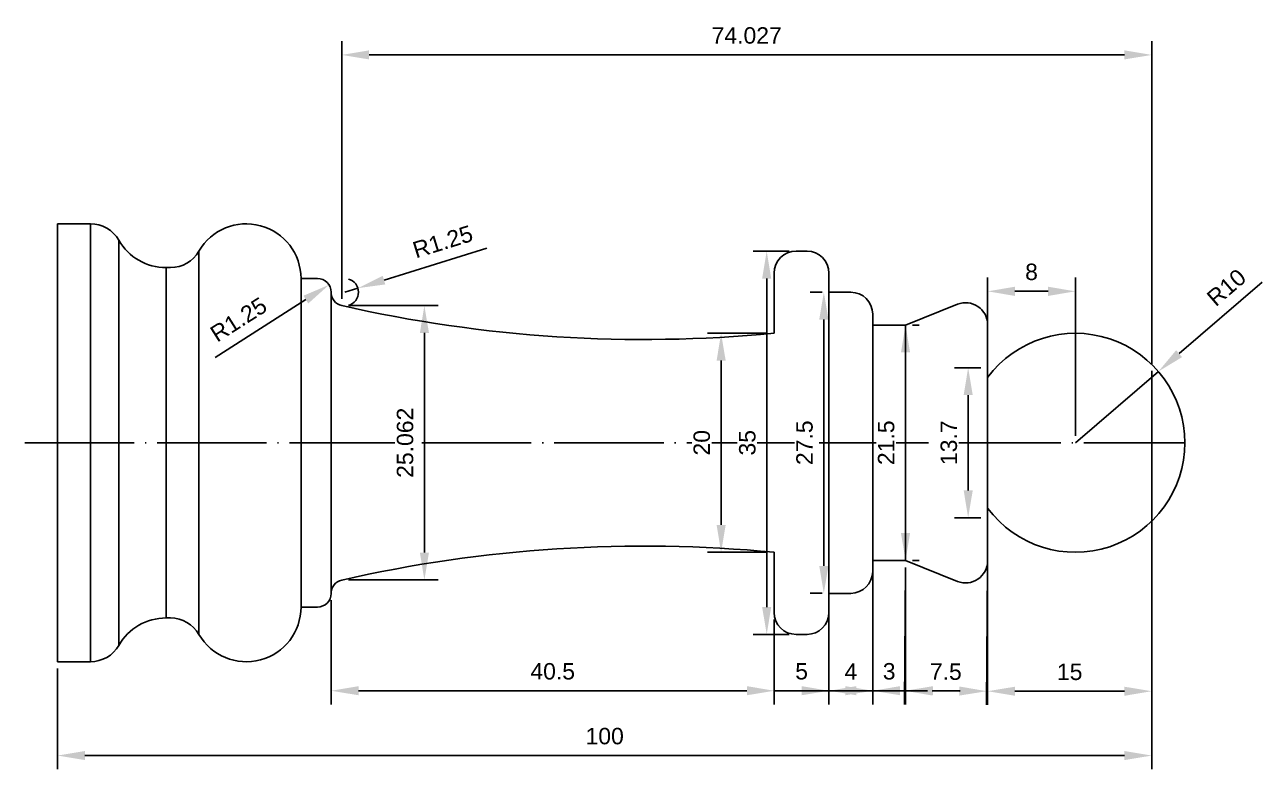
# Model space of a CAD drawing. Header units: millimetres. Extents: x -1183 to 2431, y -404 to 1213.
# Drawn here: x 2318.2 to 2431.3, y 631.2 to 699.2 of the extents above; entities that cross this region are included whole.
import ezdxf

# ---------------------------------------------------------------- set-up
doc = ezdxf.new("R2010")
doc.units = ezdxf.units.MM
doc.linetypes.add('c10', pattern=[12, 10, -1, 0, -1])
doc.layers.add('中心線', color=1, linetype='c10')
doc.styles.add('可註解', font='arial.ttf')
doc.dimstyles.new('ISO-25', dxfattribs={"dimtxt": 1.5, "dimasz": 2.5, "dimexe": 1.25, "dimexo": 0.625, "dimgap": 1, "dimtad": 1, "dimdec": 3, "dimdsep": 46, "dimtxsty": '可註解', "dimcen": 2.5, "dimclrd": 3, "dimclre": 3, "dimclrt": 3, "dimadec": 1, "dimazin": 0, "dimtfac": 1, "dimtdec": 3, "dimtmove": 0, "dimatfit": 3, "dimfxl": 1, "dimtfill": 1, "dimtfillclr": 256, "dimarcsym": 0})

# ---------------------------------------------------------------- blocks, each defined once
blk = doc.blocks.new('*D288')
at = {"color": 3, "lineweight": -2, "transparency": 16777216}
for p, q in [((2405.57, 667.85), (2403.17, 667.85)), ((2404.42, 665.35), (2404.42, 656.65)), ((2405.57, 654.15), (2403.17, 654.15))]:
    blk.add_line(p, q, dxfattribs=at)
at = {"color": 3, "transparency": 16777216}
for points in [[(2404.01, 665.35), (2404.84, 665.35), (2404.42, 667.85)], [(2404.01, 656.65), (2404.84, 656.65), (2404.42, 654.15)]]:
    blk.add_solid(points, dxfattribs=at)
at = {"color": 3, "transparency": 16777216, "insert": (2402.66, 661), "char_height": 1.5, "attachment_point": 5, "rotation": 90, "style": '可註解', "bg_fill": 3, "box_fill_scale": 1.1, "bg_fill_color": 256, "bg_fill_true_color": 13158600, "bg_fill_transparency": 0}
blk.add_mtext('13.7', dxfattribs=at)
blk = doc.blocks.new('*D289')
at = {"color": 3, "lineweight": -2, "transparency": 16777216}
for p, q in [((2399.32, 671.75), (2399.95, 671.75)), ((2398.7, 669.25), (2398.7, 652.75)), ((2399.32, 650.25), (2399.95, 650.25))]:
    blk.add_line(p, q, dxfattribs=at)
at = {"color": 3, "transparency": 16777216}
for points in [[(2398.28, 669.25), (2399.11, 669.25), (2398.7, 671.75)], [(2398.28, 652.75), (2399.11, 652.75), (2398.7, 650.25)]]:
    blk.add_solid(points, dxfattribs=at)
at = {"color": 3, "transparency": 16777216, "insert": (2396.93, 661), "char_height": 1.5, "attachment_point": 5, "rotation": 90, "style": '可註解', "bg_fill": 3, "box_fill_scale": 1.1, "bg_fill_color": 256, "bg_fill_true_color": 13158600, "bg_fill_transparency": 0}
blk.add_mtext('21.5', dxfattribs=at)
blk = doc.blocks.new('*D290')
at = {"color": 3, "lineweight": -2, "transparency": 16777216}
for p, q in [((2391.07, 674.75), (2389.98, 674.75)), ((2391.23, 672.25), (2391.23, 649.75)), ((2391.07, 647.25), (2389.98, 647.25))]:
    blk.add_line(p, q, dxfattribs=at)
at = {"color": 3, "transparency": 16777216}
for points in [[(2390.81, 672.25), (2391.65, 672.25), (2391.23, 674.75)], [(2390.81, 649.75), (2391.65, 649.75), (2391.23, 647.25)]]:
    blk.add_solid(points, dxfattribs=at)
at = {"color": 3, "transparency": 16777216, "insert": (2389.47, 661), "char_height": 1.5, "attachment_point": 5, "rotation": 90, "style": '可註解', "bg_fill": 3, "box_fill_scale": 1.1, "bg_fill_color": 256, "bg_fill_true_color": 13158600, "bg_fill_transparency": 0}
blk.add_mtext('27.5', dxfattribs=at)
blk = doc.blocks.new('*D291')
at = {"color": 3, "lineweight": -2, "transparency": 16777216}
for p, q in [((2388.07, 678.5), (2384.76, 678.5)), ((2386.01, 676), (2386.01, 646)), ((2388.07, 643.5), (2384.76, 643.5))]:
    blk.add_line(p, q, dxfattribs=at)
at = {"color": 3, "transparency": 16777216}
for points in [[(2385.59, 676), (2386.42, 676), (2386.01, 678.5)], [(2385.59, 646), (2386.42, 646), (2386.01, 643.5)]]:
    blk.add_solid(points, dxfattribs=at)
at = {"color": 3, "transparency": 16777216, "insert": (2384.24, 661), "char_height": 1.5, "attachment_point": 5, "rotation": 90, "style": '可註解', "bg_fill": 3, "box_fill_scale": 1.1, "bg_fill_color": 256, "bg_fill_true_color": 13158600, "bg_fill_transparency": 0}
blk.add_mtext('35', dxfattribs=at)
blk = doc.blocks.new('*D292')
at = {"color": 3, "lineweight": -2, "transparency": 16777216}
for p, q in [((2386.07, 671), (2380.59, 671)), ((2381.84, 668.5), (2381.84, 653.5)), ((2386.07, 651), (2380.59, 651))]:
    blk.add_line(p, q, dxfattribs=at)
at = {"color": 3, "transparency": 16777216}
for points in [[(2381.43, 668.5), (2382.26, 668.5), (2381.84, 671)], [(2381.43, 653.5), (2382.26, 653.5), (2381.84, 651)]]:
    blk.add_solid(points, dxfattribs=at)
at = {"color": 3, "transparency": 16777216, "insert": (2380.08, 661), "char_height": 1.5, "attachment_point": 5, "rotation": 90, "style": '可註解', "bg_fill": 3, "box_fill_scale": 1.1, "bg_fill_color": 256, "bg_fill_true_color": 13158600, "bg_fill_transparency": 0}
blk.add_mtext('20', dxfattribs=at)
blk = doc.blocks.new('*D293')
at = {"color": 3, "lineweight": -2, "transparency": 16777216}
for p, q in [((2347.79, 673.53), (2355.97, 673.53)), ((2354.72, 671.03), (2354.72, 650.97)), ((2347.79, 648.47), (2355.97, 648.47))]:
    blk.add_line(p, q, dxfattribs=at)
at = {"color": 3, "transparency": 16777216}
for points in [[(2354.31, 671.03), (2355.14, 671.03), (2354.72, 673.53)], [(2354.31, 650.97), (2355.14, 650.97), (2354.72, 648.47)]]:
    blk.add_solid(points, dxfattribs=at)
at = {"color": 3, "transparency": 16777216, "insert": (2352.96, 661), "char_height": 1.5, "attachment_point": 5, "rotation": 90, "style": '可註解', "bg_fill": 3, "box_fill_scale": 1.1, "bg_fill_color": 256, "bg_fill_true_color": 13158600, "bg_fill_transparency": 0}
blk.add_mtext('25.062', dxfattribs=at)
blk = doc.blocks.new('*D294')
at = {"color": 3, "lineweight": -2, "transparency": 16777216}
for p, q in [((2421.2, 653.79), (2421.2, 631.18)), ((2321.2, 640.37), (2321.2, 631.18)), ((2418.7, 632.43), (2323.7, 632.43))]:
    blk.add_line(p, q, dxfattribs=at)
at = {"color": 3, "transparency": 16777216}
for points in [[(2323.7, 632.85), (2323.7, 632.02), (2321.2, 632.43)], [(2418.7, 632.85), (2418.7, 632.02), (2421.2, 632.43)]]:
    blk.add_solid(points, dxfattribs=at)
at = {"color": 3, "transparency": 16777216, "insert": (2371.2, 634.2), "char_height": 1.5, "attachment_point": 5, "style": '可註解', "bg_fill": 3, "box_fill_scale": 1.1, "bg_fill_color": 256, "bg_fill_true_color": 13158600, "bg_fill_transparency": 0}
blk.add_mtext('100', dxfattribs=at)
blk = doc.blocks.new('*D295')
at = {"color": 3, "lineweight": -2, "transparency": 16777216}
for p, q in [((2406.2, 660.37), (2406.2, 637.06)), ((2421.2, 660.37), (2421.2, 637.06)), ((2418.7, 638.31), (2408.7, 638.31))]:
    blk.add_line(p, q, dxfattribs=at)
at = {"color": 3, "transparency": 16777216}
for points in [[(2408.7, 638.72), (2408.7, 637.89), (2406.2, 638.31)], [(2418.7, 638.72), (2418.7, 637.89), (2421.2, 638.31)]]:
    blk.add_solid(points, dxfattribs=at)
at = {"color": 3, "transparency": 16777216, "insert": (2413.7, 640.07), "char_height": 1.5, "attachment_point": 5, "style": '可註解', "bg_fill": 3, "box_fill_scale": 1.1, "bg_fill_color": 256, "bg_fill_true_color": 13158600, "bg_fill_transparency": 0}
blk.add_mtext('15', dxfattribs=at)
blk = doc.blocks.new('*D296')
at = {"color": 3, "lineweight": -2, "transparency": 16777216}
for p, q in [((2398.69, 649.62), (2398.61, 637.1)), ((2406.19, 649.58), (2406.11, 637.06)), ((2403.62, 638.32), (2401.12, 638.34))]:
    blk.add_line(p, q, dxfattribs=at)
at = {"color": 3, "transparency": 16777216}
for points in [[(2401.12, 638.75), (2401.12, 637.92), (2398.62, 638.35)], [(2403.62, 638.74), (2403.62, 637.91), (2406.12, 638.31)]]:
    blk.add_solid(points, dxfattribs=at)
at = {"color": 3, "transparency": 16777216, "insert": (2402.38, 640.09), "char_height": 1.5, "attachment_point": 5, "rotation": 359.6491, "style": '可註解', "bg_fill": 3, "box_fill_scale": 1.1, "bg_fill_color": 256, "bg_fill_true_color": 13158600, "bg_fill_transparency": 0}
blk.add_mtext('7.5', dxfattribs=at)
blk = doc.blocks.new('*D297')
at = {"color": 3, "lineweight": -2, "transparency": 16777216}
for p, q in [((2395.7, 649.62), (2395.7, 637.1)), ((2398.7, 649.62), (2398.7, 637.1)), ((2393.2, 638.35), (2390.7, 638.35)), ((2398.7, 638.35), (2395.7, 638.35)), ((2401.2, 638.35), (2403.7, 638.35))]:
    blk.add_line(p, q, dxfattribs=at)
at = {"color": 3, "transparency": 16777216}
for points in [[(2393.2, 638.77), (2393.2, 637.94), (2395.7, 638.35)], [(2401.2, 638.77), (2401.2, 637.94), (2398.7, 638.35)]]:
    blk.add_solid(points, dxfattribs=at)
at = {"color": 3, "transparency": 16777216, "insert": (2397.2, 640.12), "char_height": 1.5, "attachment_point": 5, "style": '可註解', "bg_fill": 3, "box_fill_scale": 1.1, "bg_fill_color": 256, "bg_fill_true_color": 13158600, "bg_fill_transparency": 0}
blk.add_mtext('3', dxfattribs=at)
blk = doc.blocks.new('*D298')
at = {"color": 3, "lineweight": -2, "transparency": 16777216}
for p, q in [((2395.7, 649.62), (2395.7, 637.1)), ((2391.7, 646.62), (2391.7, 637.1)), ((2389.2, 638.35), (2386.7, 638.35)), ((2395.7, 638.35), (2391.7, 638.35)), ((2398.2, 638.35), (2400.7, 638.35))]:
    blk.add_line(p, q, dxfattribs=at)
at = {"color": 3, "transparency": 16777216}
for points in [[(2389.2, 638.77), (2389.2, 637.94), (2391.7, 638.35)], [(2398.2, 638.77), (2398.2, 637.94), (2395.7, 638.35)]]:
    blk.add_solid(points, dxfattribs=at)
at = {"color": 3, "transparency": 16777216, "insert": (2393.7, 640.1), "char_height": 1.5, "attachment_point": 5, "style": '可註解', "bg_fill": 3, "box_fill_scale": 1.1, "bg_fill_color": 256, "bg_fill_true_color": 13158600, "bg_fill_transparency": 0}
blk.add_mtext('4', dxfattribs=at)
blk = doc.blocks.new('*D299')
at = {"color": 3, "lineweight": -2, "transparency": 16777216}
for p, q in [((2386.7, 644.87), (2386.7, 637.1)), ((2391.7, 644.87), (2391.7, 637.1)), ((2384.2, 638.35), (2381.7, 638.35)), ((2386.7, 638.35), (2391.7, 638.35)), ((2394.2, 638.35), (2396.7, 638.35))]:
    blk.add_line(p, q, dxfattribs=at)
at = {"color": 3, "transparency": 16777216}
for points in [[(2384.2, 638.77), (2384.2, 637.94), (2386.7, 638.35)], [(2394.2, 638.77), (2394.2, 637.94), (2391.7, 638.35)]]:
    blk.add_solid(points, dxfattribs=at)
at = {"color": 3, "transparency": 16777216, "insert": (2389.2, 640.12), "char_height": 1.5, "attachment_point": 5, "style": '可註解', "bg_fill": 3, "box_fill_scale": 1.1, "bg_fill_color": 256, "bg_fill_true_color": 13158600, "bg_fill_transparency": 0}
blk.add_mtext('5', dxfattribs=at)
blk = doc.blocks.new('*D300')
at = {"color": 3, "lineweight": -2, "transparency": 16777216}
for p, q in [((2346.2, 646.62), (2346.2, 637.1)), ((2386.7, 644.87), (2386.7, 637.1)), ((2384.2, 638.35), (2348.7, 638.35))]:
    blk.add_line(p, q, dxfattribs=at)
at = {"color": 3, "transparency": 16777216}
for points in [[(2348.7, 638.77), (2348.7, 637.94), (2346.2, 638.35)], [(2384.2, 638.77), (2384.2, 637.94), (2386.7, 638.35)]]:
    blk.add_solid(points, dxfattribs=at)
at = {"color": 3, "transparency": 16777216, "insert": (2366.45, 640.12), "char_height": 1.5, "attachment_point": 5, "style": '可註解', "bg_fill": 3, "box_fill_scale": 1.1, "bg_fill_color": 256, "bg_fill_true_color": 13158600, "bg_fill_transparency": 0}
blk.add_mtext('40.5', dxfattribs=at)
blk = doc.blocks.new('*D301')
at = {"color": 3, "lineweight": -2, "transparency": 16777216}
for p, q in [((2347.17, 674.15), (2347.17, 697.67)), ((2421.2, 668.21), (2421.2, 697.67)), ((2349.67, 696.42), (2418.7, 696.42))]:
    blk.add_line(p, q, dxfattribs=at)
at = {"color": 3, "transparency": 16777216}
for points in [[(2349.67, 696.84), (2349.67, 696.01), (2347.17, 696.42)], [(2418.7, 696.84), (2418.7, 696.01), (2421.2, 696.42)]]:
    blk.add_solid(points, dxfattribs=at)
at = {"color": 3, "transparency": 16777216, "insert": (2384.18, 698.19), "char_height": 1.5, "attachment_point": 5, "style": '可註解', "bg_fill": 3, "box_fill_scale": 1.1, "bg_fill_color": 256, "bg_fill_true_color": 13158600, "bg_fill_transparency": 0}
blk.add_mtext('74.027', dxfattribs=at)
blk = doc.blocks.new('*D302')
at = {"color": 3, "lineweight": -2, "transparency": 16777216}
for p, q in [((2360.43, 678.76), (2351.03, 675.85)), ((2347.45, 674.75), (2348.64, 675.12))]:
    blk.add_line(p, q, dxfattribs=at)
blk.add_arc((2347.45, 674.75), 1.25, 285.8731, 74.4609, dxfattribs=at)
at = {"color": 3, "transparency": 16777216}
blk.add_solid([(2350.91, 676.25), (2351.15, 675.46), (2348.64, 675.12)], dxfattribs=at)
at = {"color": 3, "transparency": 16777216, "insert": (2356.4, 679.36), "char_height": 1.5, "attachment_point": 5, "rotation": 17.1651, "style": '可註解', "bg_fill": 3, "box_fill_scale": 1.1, "bg_fill_color": 256, "bg_fill_true_color": 13158600, "bg_fill_transparency": 0}
blk.add_mtext('R1.25', dxfattribs=at)
blk = doc.blocks.new('*D303')
at = {"color": 3, "lineweight": -2, "transparency": 16777216}
blk.add_line((2335.59, 668.79), (2343.89, 674.08), dxfattribs=at)
at = {"color": 3, "transparency": 16777216}
blk.add_solid([(2343.67, 674.43), (2344.11, 673.72), (2346, 675.42)], dxfattribs=at)
at = {"color": 3, "transparency": 16777216, "insert": (2337.74, 672.25), "char_height": 1.5, "attachment_point": 5, "rotation": 32.4978, "style": '可註解', "bg_fill": 3, "box_fill_scale": 1.1, "bg_fill_color": 256, "bg_fill_true_color": 13158600, "bg_fill_transparency": 0}
blk.add_mtext('R1.25', dxfattribs=at)
blk = doc.blocks.new('*D305')
at = {"color": 3, "lineweight": -2, "transparency": 16777216}
for p, q in [((2431.3, 675.66), (2423.7, 669.14)), ((2414.22, 661), (2421.81, 667.51))]:
    blk.add_line(p, q, dxfattribs=at)
at = {"color": 3, "transparency": 16777216}
blk.add_solid([(2423.43, 669.45), (2423.97, 668.82), (2421.81, 667.51)], dxfattribs=at)
at = {"color": 3, "transparency": 16777216, "insert": (2428.03, 675.18), "char_height": 1.5, "attachment_point": 5, "rotation": 40.6399, "style": '可註解', "bg_fill": 3, "box_fill_scale": 1.1, "bg_fill_color": 256, "bg_fill_true_color": 13158600, "bg_fill_transparency": 0}
blk.add_mtext('R10', dxfattribs=at)
blk = doc.blocks.new('*D306')
at = {"color": 3, "lineweight": -2, "transparency": 16777216}
for p, q in [((2406.2, 661.62), (2406.2, 676.08)), ((2414.22, 661.62), (2414.22, 676.08)), ((2411.72, 674.83), (2408.7, 674.83))]:
    blk.add_line(p, q, dxfattribs=at)
at = {"color": 3, "transparency": 16777216}
for points in [[(2408.7, 675.25), (2408.7, 674.41), (2406.2, 674.83)], [(2411.72, 675.25), (2411.72, 674.41), (2414.22, 674.83)]]:
    blk.add_solid(points, dxfattribs=at)
at = {"color": 3, "transparency": 16777216, "insert": (2410.21, 676.6), "char_height": 1.5, "attachment_point": 5, "style": '可註解', "bg_fill": 3, "box_fill_scale": 1.1, "bg_fill_color": 256, "bg_fill_true_color": 13158600, "bg_fill_transparency": 0}
blk.add_mtext('8', dxfattribs=at)

msp = doc.modelspace()

# ---------------------------------------------------------------- linework, layer by layer
for p, q in [((2321.1952, 660.9966), (2321.1952, 680.9966)), ((2321.1952, 680.9966), (2324.1952, 680.9966)), ((2324.1952, 680.9966), (2324.1952, 680.9966)), ((2324.1952, 680.9966), (2324.1952, 660.9966)), ((2326.7933, 679.4966), (2326.7933, 660.9966)), ((2334.1151, 678.4966), (2334.1151, 660.9966)), ((2389.6952, 678.4966), (2388.6952, 678.4966)), ((2331.1234, 676.9966), (2331.517, 676.9966)), ((2331.1234, 676.9966), (2331.1234, 660.9966)), ((2386.6952, 676.4966), (2386.6952, 670.9966)), ((2391.6952, 660.9966), (2391.6952, 676.4966)), ((2344.9452, 675.9966), (2343.4452, 675.9966)), ((2343.4452, 675.9966), (2343.4452, 660.9966)), ((2346.1952, 660.9966), (2346.1952, 674.7466)), ((2393.6952, 674.7466), (2391.6952, 674.7466)), ((2403.4524, 673.6495), (2398.6952, 671.7466)), ((2395.6952, 660.9966), (2395.6952, 672.7466)), ((2398.6952, 671.7466), (2395.6952, 671.7466)), ((2398.6952, 671.7466), (2398.6952, 660.9966)), ((2406.1952, 660.9966), (2406.1952, 671.7926)), ((2406.1952, 660.9966), (2406.1952, 667.8466)), ((2421.1952, 667.5814), (2421.1952, 660.9966)), ((2321.1952, 660.9966), (2321.1952, 640.9966)), ((2324.1952, 640.9966), (2324.1952, 660.9966)), ((2326.7933, 642.4966), (2326.7933, 660.9966)), ((2331.1234, 644.9966), (2331.1234, 660.9966)), ((2334.1151, 643.4966), (2334.1151, 660.9966)), ((2343.4452, 645.9966), (2343.4452, 660.9966)), ((2346.1952, 660.9966), (2346.1952, 647.2466)), ((2391.6952, 660.9966), (2391.6952, 645.4966)), ((2395.6952, 660.9966), (2395.6952, 649.2466)), ((2398.6952, 650.2466), (2398.6952, 660.9966)), ((2406.1952, 660.9966), (2406.1952, 650.2007)), ((2406.1952, 660.9966), (2406.1952, 654.1466)), ((2421.1952, 654.4118), (2421.1952, 660.9966)), ((2386.6952, 645.4966), (2386.6952, 650.9966)), ((2398.6952, 650.2466), (2395.6952, 650.2466)), ((2403.4524, 648.3437), (2398.6952, 650.2466)), ((2393.6952, 647.2466), (2391.6952, 647.2466)), ((2344.9452, 645.9966), (2343.4452, 645.9966)), ((2331.1234, 644.9966), (2331.517, 644.9966)), ((2389.6952, 643.4966), (2388.6952, 643.4966)), ((2321.1952, 640.9966), (2324.1952, 640.9966)), ((2324.1952, 640.9966), (2324.1952, 640.9966))]:
    msp.add_line(p, q)
for centre, radius, start, end in [((2324.1952, 677.9966), 3, 30, 90), ((2338.4452, 675.9966), 5, 0, 150), ((2331.1234, 681.9966), 5, 210, 270), ((2331.517, 679.9966), 3, 270, 330), ((2388.6952, 676.4966), 2, 90, 180), ((2389.6952, 676.4966), 2, 0, 90), ((2344.9452, 674.7466), 1.25, 0, 90), ((2347.4452, 674.7466), 1.25, 180, 257.225179), ((2393.6952, 672.7466), 2, 0, 90), ((2374.8187, 795.4312), 125, 257.220466, 275.452001), ((2404.1952, 671.7926), 2, 0, 111.801409), ((2374.8187, 526.5621), 125, 84.547999, 102.779534), ((2393.6952, 649.2466), 2, 270, 0), ((2404.1952, 650.2007), 2, 248.198591, 0), ((2347.4452, 647.2466), 1.25, 102.774821, 180), ((2344.9452, 647.2466), 1.25, 270, 0), ((2338.4452, 645.9966), 5, 210, 0), ((2331.1234, 639.9966), 5, 90, 150), ((2331.517, 641.9966), 3, 30, 90), ((2388.6952, 645.4966), 2, 180, 270), ((2389.6952, 645.4966), 2, 270, 0), ((2324.1952, 643.9966), 3, 270, 330)]:
    msp.add_arc(centre, radius, start, end)
at = {"layer": '中心線'}
msp.add_line((2318.1952, 660.9966), (2424.1952, 660.9966), dxfattribs=at)

# ---------------------------------------------------------------- next in the draw order: dimensions: what is measured, and where the dimension line sits
dim = msp.add_radius_dim(center=(2344.9452, 674.7466), mpoint=(2345.9995, 675.4182), dimstyle='ISO-25')
dim.commit()
dim.dimension.update_dxf_attribs({"geometry": '*D303', "text_midpoint": (2338.6858, 670.7593), "dimtype": 164})
for base, p1, p2, picture, middle in [((2391.2316, 647.2466), (2391.6952, 674.7466), (2391.6952, 647.2466), '*D290', (2389.4657, 660.9966)), ((2398.6952, 650.2466), (2398.6952, 671.7466), (2398.6952, 650.2466), '*D289', (2396.9294, 660.9966)), ((2404.4247, 654.1466), (2406.1952, 667.8466), (2406.1952, 654.1466), '*D288', (2402.6583, 660.9966))]:
    dim = msp.add_linear_dim(base=base, p1=p1, p2=p2, angle=90, dimstyle='ISO-25')
    dim.commit()
    dim.dimension.update_dxf_attribs({"geometry": picture, "text_midpoint": middle})
dim = msp.add_aligned_dim(p1=(2347.1687, 673.5276), p2=(2347.1687, 648.4657), distance=7.555, dimstyle='ISO-25')
dim.commit()
dim.dimension.update_dxf_attribs({"geometry": '*D293', "text_midpoint": (2352.9579, 660.9966)})

# ---------------------------------------------------------------- next in the draw order: dimensions: what is measured, and where the dimension line sits
dim = msp.add_linear_dim(base=(2386.006, 643.4966), p1=(2388.6952, 678.4966), p2=(2388.6952, 643.4966), angle=90, dimstyle='ISO-25')
dim.commit()
dim.dimension.update_dxf_attribs({"geometry": '*D291', "text_midpoint": (2384.2396, 660.9966)})

# ---------------------------------------------------------------- next in the draw order: dimensions: what is measured, and where the dimension line sits
dim = msp.add_linear_dim(base=(2381.8444, 650.9966), p1=(2386.6952, 670.9966), p2=(2386.6952, 650.9966), angle=90, dimstyle='ISO-25')
dim.commit()
dim.dimension.update_dxf_attribs({"geometry": '*D292', "text_midpoint": (2380.0786, 660.9966)})

# ---------------------------------------------------------------- next in the draw order: dimensions: what is measured, and where the dimension line sits
for base, p1, p2, picture, middle in [((2421.1952199, 696.4249823), (2347.1687197, 673.5275993), (2421.1952199, 667.5814459), '*D301', (2384.1819698, 698.1908418)), ((2321.1952, 632.4337), (2421.1952, 654.4118), (2321.1952, 640.9966), '*D294', (2371.1952, 634.1995))]:
    dim = msp.add_linear_dim(base=base, p1=p1, p2=p2, dimstyle='ISO-25')
    dim.commit()
    dim.dimension.update_dxf_attribs({"geometry": picture, "text_midpoint": middle})

# ---------------------------------------------------------------- next in the draw order: dimensions: what is measured, and where the dimension line sits
dim = msp.add_radius_dim(center=(2347.4452, 674.7466), mpoint=(2348.6395, 675.1155), dimstyle='ISO-25')
dim.commit()
dim.dimension.update_dxf_attribs({"geometry": '*D302', "text_midpoint": (2356.4037, 679.362)})
dim = msp.add_linear_dim(base=(2406.1952, 638.3066), p1=(2421.1952, 660.9966), p2=(2406.1952, 660.9966), dimstyle='ISO-25')
dim.commit()
dim.dimension.update_dxf_attribs({"geometry": '*D295', "text_midpoint": (2413.6952, 640.0725)})

# ---------------------------------------------------------------- next in the draw order: linework, layer by layer
msp.add_arc((2414.2181, 660.9966), 10, 216.651283, 143.348717)

# ---------------------------------------------------------------- next in the draw order: dimensions: what is measured, and where the dimension line sits
dim = msp.add_aligned_dim(p1=(2406.1952, 650.2007), p2=(2398.6952, 650.2466), distance=11.8939, dimstyle='ISO-25')
dim.commit()
dim.dimension.update_dxf_attribs({"geometry": '*D296', "text_midpoint": (2402.3832, 640.0928)})

# ---------------------------------------------------------------- next in the draw order: dimensions: what is measured, and where the dimension line sits
dim = msp.add_radius_dim(center=(2414.2181, 660.9966), mpoint=(2421.8062, 667.5097), dimstyle='ISO-25')
dim.commit()
dim.dimension.update_dxf_attribs({"geometry": '*D305', "text_midpoint": (2429.1832, 673.8414), "dimtype": 164})
dim = msp.add_linear_dim(base=(2395.6952, 638.3527), p1=(2398.6952, 650.2466), p2=(2395.6952, 650.2466), dimstyle='ISO-25')
dim.commit()
dim.dimension.update_dxf_attribs({"geometry": '*D297', "text_midpoint": (2397.1952, 640.1191)})

# ---------------------------------------------------------------- next in the draw order: dimensions: what is measured, and where the dimension line sits
dim = msp.add_linear_dim(base=(2406.1952, 674.8295), p1=(2414.2181, 660.9966), p2=(2406.1952, 660.9966), text='8', dimstyle='ISO-25')
dim.commit()
dim.dimension.update_dxf_attribs({"geometry": '*D306', "text_midpoint": (2410.2066, 676.5954)})
dim = msp.add_linear_dim(base=(2391.6952, 638.3527), p1=(2395.6952, 650.2466), p2=(2391.6952, 647.2466), dimstyle='ISO-25')
dim.commit()
dim.dimension.update_dxf_attribs({"geometry": '*D298', "text_midpoint": (2393.6952, 640.1027)})

# ---------------------------------------------------------------- next in the draw order: dimensions: what is measured, and where the dimension line sits
dim = msp.add_linear_dim(base=(2391.6952, 638.3527), p1=(2386.6952, 645.4966), p2=(2391.6952, 645.4966), dimstyle='ISO-25')
dim.commit()
dim.dimension.update_dxf_attribs({"geometry": '*D299', "text_midpoint": (2389.1952, 638.3527), "dimtype": 160})

# ---------------------------------------------------------------- next in the draw order: dimensions: what is measured, and where the dimension line sits
dim = msp.add_linear_dim(base=(2346.1952, 638.3527), p1=(2386.6952, 645.4966), p2=(2346.1952, 647.2466), dimstyle='ISO-25')
dim.commit()
dim.dimension.update_dxf_attribs({"geometry": '*D300', "text_midpoint": (2366.4452, 640.1186)})

doc.saveas('drawing.dxf')
